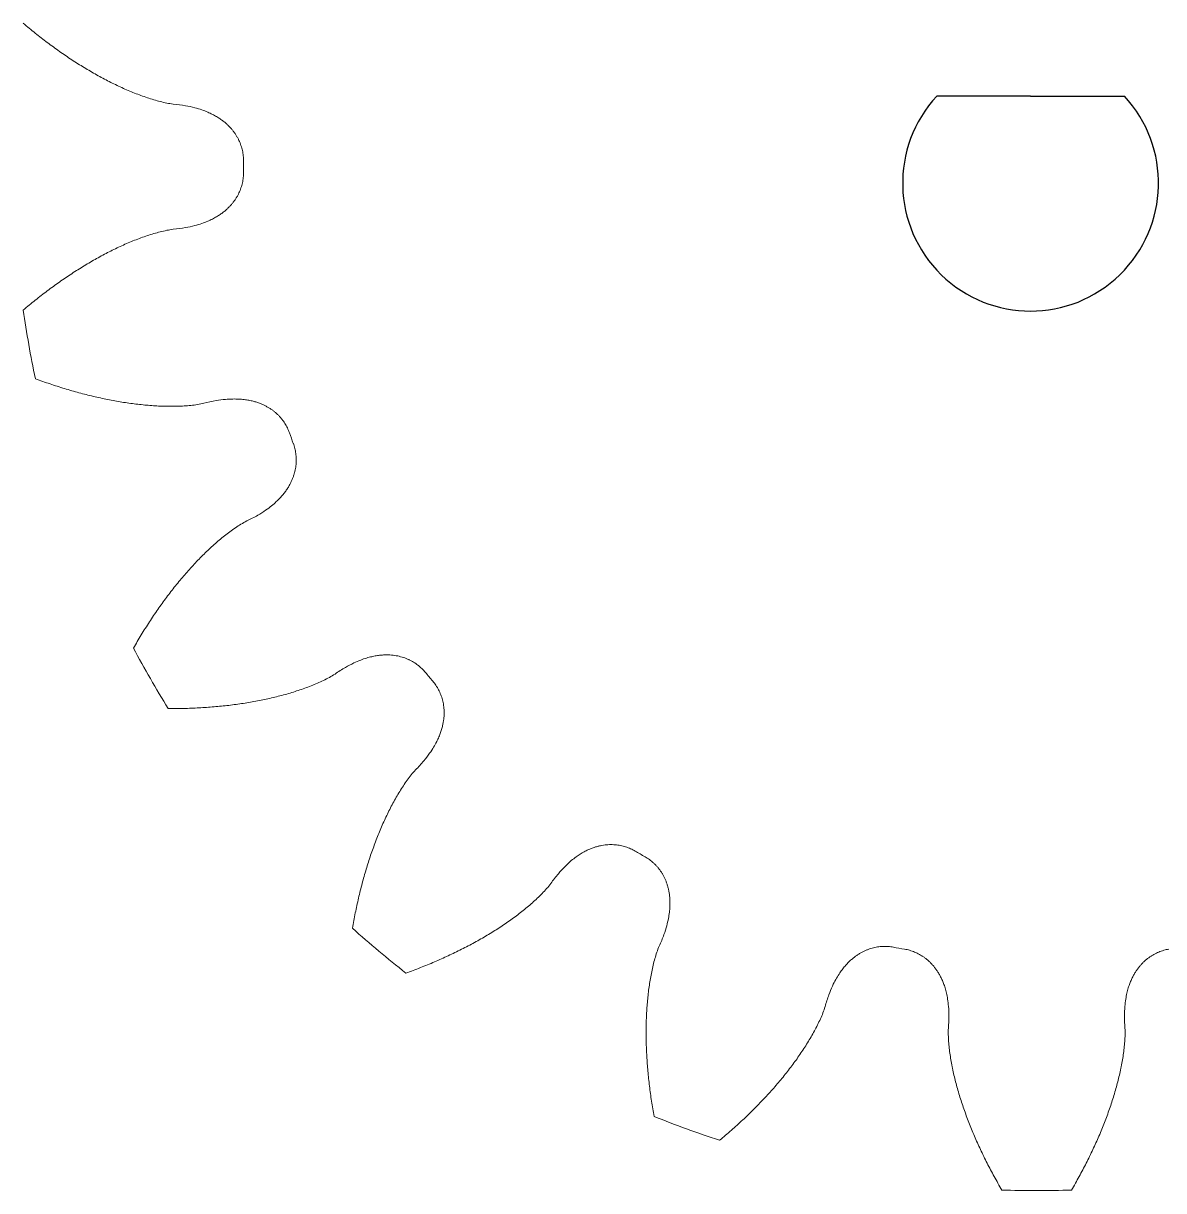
# Model space of a CAD drawing. Header units: millimetres. Extents: x -312.7 to -273.1, y 108.3 to 148.3.
# Drawn here: x -312.68 to -290.4, y 108.32 to 131.12 of the extents above; entities that cross this region are included whole.
import ezdxf

# ---------------------------------------------------------------- set-up
doc = ezdxf.new("R2010")
doc.units = ezdxf.units.MM
doc.linetypes.add('K5LT_BASIC', pattern=[0])
doc.layers.get('0').update_dxf_attribs({"true_color": 0xffffff})
doc.layers.add('Системный слой', color=7, linetype='Continuous', true_color=0xffffff)

msp = doc.modelspace()

# ---------------------------------------------------------------- linework, layer by layer
for q in [(-294.833, 129.7), (-291.167, 129.7)]:
    msp.add_line((-293, 129.7), q)
msp.add_arc((-293, 128), 2.5, 137.1564, 42.8436)
at = {"layer": 'Системный слой', "color": 0, "linetype": 'K5LT_BASIC', "lineweight": 9}
for radius, start, end in [(15.5, 179.5903, 180.4097), (20, 188.0472, 191.9528), (15.5, 199.5903, 200.4097), (20, 208.0472, 211.9528), (15.5, 219.5903, 220.4097), (15.5, 239.5903, 240.4097), (20, 228.0472, 231.9528), (15.5, 259.5903, 260.4097), (20, 248.0472, 251.9528), (20, 268.0472, 271.9528)]:
    msp.add_arc((-292.881, 128.321), radius, start, end, dxfattribs=at)
for points in [[(-309.754, 129.544), (-309.796, 129.549), (-309.839, 129.556), (-309.881, 129.564), (-309.923, 129.572), (-309.966, 129.582), (-310.008, 129.593), (-310.05, 129.604), (-310.092, 129.615), (-310.134, 129.628), (-310.176, 129.64), (-310.218, 129.654), (-310.259, 129.667), (-310.302, 129.681), (-310.343, 129.696), (-310.385, 129.711), (-310.427, 129.727), (-310.468, 129.743), (-310.51, 129.759), (-310.552, 129.776), (-310.593, 129.793), (-310.635, 129.81), (-310.676, 129.828), (-310.718, 129.846), (-310.759, 129.865), (-310.8, 129.884), (-310.842, 129.903), (-310.883, 129.923), (-310.924, 129.943), (-310.965, 129.963), (-311.006, 129.984), (-311.047, 130.005), (-311.088, 130.026), (-311.129, 130.048), (-311.17, 130.07), (-311.211, 130.092), (-311.252, 130.115), (-311.293, 130.138), (-311.333, 130.161), (-311.374, 130.185), (-311.415, 130.209), (-311.455, 130.233), (-311.496, 130.257), (-311.536, 130.282), (-311.577, 130.307), (-311.617, 130.332), (-311.657, 130.358), (-311.698, 130.384), (-311.738, 130.41), (-311.778, 130.437), (-311.818, 130.463), (-311.858, 130.49), (-311.898, 130.518), (-311.938, 130.545), (-311.977, 130.573), (-312.017, 130.601), (-312.057, 130.63), (-312.097, 130.659), (-312.136, 130.687), (-312.176, 130.717), (-312.215, 130.746), (-312.255, 130.776), (-312.294, 130.806), (-312.333, 130.836), (-312.373, 130.867), (-312.412, 130.898), (-312.451, 130.929), (-312.49, 130.96), (-312.529, 130.992), (-312.567, 131.024), (-312.606, 131.056), (-312.645, 131.088), (-312.684, 131.121)], [(-309.754, 129.544), (-309.673, 129.537), (-309.592, 129.526), (-309.513, 129.512), (-309.453, 129.501), (-309.393, 129.488), (-309.334, 129.472), (-309.287, 129.46), (-309.24, 129.446), (-309.194, 129.43), (-309.156, 129.417), (-309.118, 129.402), (-309.081, 129.386), (-309.049, 129.373), (-309.018, 129.358), (-308.987, 129.343), (-308.96, 129.329), (-308.933, 129.314), (-308.907, 129.298), (-308.883, 129.284), (-308.86, 129.27), (-308.837, 129.254), (-308.816, 129.24), (-308.796, 129.225), (-308.776, 129.209), (-308.757, 129.195), (-308.739, 129.18), (-308.721, 129.164), (-308.704, 129.15), (-308.688, 129.134), (-308.672, 129.119), (-308.657, 129.104), (-308.643, 129.088), (-308.629, 129.073), (-308.615, 129.057), (-308.602, 129.042), (-308.589, 129.026), (-308.577, 129.011), (-308.565, 128.995), (-308.554, 128.979), (-308.543, 128.963), (-308.533, 128.947), (-308.523, 128.931), (-308.513, 128.915), (-308.503, 128.899), (-308.494, 128.883), (-308.486, 128.867), (-308.477, 128.851), (-308.47, 128.834), (-308.462, 128.818), (-308.455, 128.802), (-308.448, 128.785), (-308.441, 128.769), (-308.435, 128.752), (-308.43, 128.735), (-308.424, 128.719), (-308.419, 128.702), (-308.414, 128.685), (-308.409, 128.669), (-308.405, 128.652), (-308.402, 128.635), (-308.398, 128.618), (-308.395, 128.601), (-308.392, 128.584), (-308.389, 128.568), (-308.387, 128.551), (-308.385, 128.534), (-308.383, 128.517), (-308.382, 128.5), (-308.381, 128.483), (-308.38, 128.466), (-308.38, 128.449), (-308.38, 128.432)], [(-309.754, 127.098), (-309.673, 127.105), (-309.592, 127.115), (-309.513, 127.13), (-309.453, 127.141), (-309.393, 127.154), (-309.334, 127.169), (-309.287, 127.182), (-309.24, 127.196), (-309.194, 127.212), (-309.156, 127.225), (-309.118, 127.239), (-309.081, 127.255), (-309.049, 127.269), (-309.018, 127.283), (-308.987, 127.299), (-308.96, 127.313), (-308.933, 127.328), (-308.907, 127.343), (-308.883, 127.357), (-308.86, 127.372), (-308.837, 127.388), (-308.816, 127.402), (-308.796, 127.417), (-308.776, 127.432), (-308.757, 127.447), (-308.739, 127.462), (-308.721, 127.477), (-308.704, 127.492), (-308.688, 127.507), (-308.672, 127.523), (-308.657, 127.538), (-308.643, 127.553), (-308.629, 127.569), (-308.615, 127.584), (-308.602, 127.6), (-308.589, 127.616), (-308.577, 127.631), (-308.565, 127.647), (-308.554, 127.663), (-308.543, 127.678), (-308.533, 127.694), (-308.523, 127.71), (-308.513, 127.726), (-308.503, 127.742), (-308.494, 127.759), (-308.486, 127.775), (-308.477, 127.791), (-308.47, 127.807), (-308.462, 127.824), (-308.455, 127.84), (-308.448, 127.857), (-308.441, 127.873), (-308.435, 127.89), (-308.43, 127.906), (-308.424, 127.923), (-308.419, 127.939), (-308.414, 127.956), (-308.409, 127.973), (-308.405, 127.99), (-308.402, 128.007), (-308.398, 128.023), (-308.395, 128.04), (-308.392, 128.057), (-308.389, 128.074), (-308.387, 128.091), (-308.385, 128.108), (-308.383, 128.125), (-308.382, 128.142), (-308.381, 128.159), (-308.38, 128.176), (-308.38, 128.193), (-308.38, 128.21)], [(-309.754, 127.098), (-309.796, 127.092), (-309.839, 127.086), (-309.881, 127.078), (-309.923, 127.069), (-309.966, 127.059), (-310.008, 127.049), (-310.05, 127.038), (-310.092, 127.026), (-310.134, 127.014), (-310.176, 127.001), (-310.218, 126.988), (-310.259, 126.974), (-310.302, 126.96), (-310.343, 126.946), (-310.385, 126.93), (-310.427, 126.915), (-310.468, 126.899), (-310.51, 126.883), (-310.552, 126.866), (-310.593, 126.849), (-310.635, 126.831), (-310.676, 126.814), (-310.718, 126.795), (-310.759, 126.777), (-310.8, 126.758), (-310.842, 126.738), (-310.883, 126.719), (-310.924, 126.699), (-310.965, 126.678), (-311.006, 126.657), (-311.047, 126.637), (-311.088, 126.615), (-311.129, 126.593), (-311.17, 126.572), (-311.211, 126.549), (-311.252, 126.526), (-311.293, 126.504), (-311.333, 126.48), (-311.374, 126.457), (-311.415, 126.433), (-311.455, 126.409), (-311.496, 126.384), (-311.536, 126.36), (-311.577, 126.335), (-311.617, 126.309), (-311.657, 126.284), (-311.698, 126.258), (-311.738, 126.231), (-311.778, 126.205), (-311.818, 126.178), (-311.858, 126.151), (-311.898, 126.124), (-311.938, 126.096), (-311.977, 126.068), (-312.017, 126.04), (-312.057, 126.012), (-312.097, 125.983), (-312.136, 125.954), (-312.176, 125.925), (-312.215, 125.895), (-312.255, 125.866), (-312.294, 125.836), (-312.333, 125.805), (-312.373, 125.775), (-312.412, 125.744), (-312.451, 125.713), (-312.49, 125.682), (-312.529, 125.65), (-312.567, 125.618), (-312.606, 125.586), (-312.645, 125.554), (-312.684, 125.521)], [(-309.154, 123.699), (-309.196, 123.69), (-309.238, 123.681), (-309.281, 123.675), (-309.324, 123.668), (-309.367, 123.663), (-309.41, 123.659), (-309.453, 123.654), (-309.497, 123.651), (-309.54, 123.648), (-309.584, 123.645), (-309.628, 123.643), (-309.672, 123.642), (-309.716, 123.641), (-309.761, 123.64), (-309.805, 123.641), (-309.849, 123.641), (-309.894, 123.641), (-309.939, 123.643), (-309.984, 123.644), (-310.028, 123.646), (-310.073, 123.648), (-310.118, 123.651), (-310.164, 123.654), (-310.209, 123.657), (-310.254, 123.661), (-310.3, 123.665), (-310.345, 123.669), (-310.391, 123.674), (-310.436, 123.679), (-310.482, 123.685), (-310.528, 123.69), (-310.574, 123.696), (-310.619, 123.703), (-310.666, 123.709), (-310.712, 123.716), (-310.758, 123.724), (-310.804, 123.731), (-310.85, 123.739), (-310.896, 123.747), (-310.943, 123.756), (-310.989, 123.765), (-311.035, 123.774), (-311.082, 123.783), (-311.128, 123.793), (-311.175, 123.803), (-311.222, 123.813), (-311.268, 123.824), (-311.315, 123.835), (-311.362, 123.846), (-311.409, 123.857), (-311.455, 123.869), (-311.502, 123.881), (-311.549, 123.893), (-311.596, 123.906), (-311.643, 123.919), (-311.69, 123.932), (-311.737, 123.945), (-311.785, 123.959), (-311.832, 123.973), (-311.879, 123.987), (-311.926, 124.001), (-311.973, 124.016), (-312.02, 124.031), (-312.068, 124.047), (-312.115, 124.062), (-312.162, 124.078), (-312.21, 124.094), (-312.257, 124.11), (-312.305, 124.127), (-312.352, 124.144), (-312.4, 124.161), (-312.447, 124.179)], [(-309.154, 123.699), (-309.076, 123.72), (-308.997, 123.738), (-308.917, 123.751), (-308.857, 123.762), (-308.796, 123.77), (-308.735, 123.775), (-308.687, 123.78), (-308.638, 123.783), (-308.59, 123.783), (-308.549, 123.784), (-308.509, 123.783), (-308.469, 123.781), (-308.434, 123.779), (-308.4, 123.776), (-308.365, 123.772), (-308.335, 123.768), (-308.305, 123.764), (-308.275, 123.758), (-308.248, 123.753), (-308.221, 123.747), (-308.194, 123.74), (-308.169, 123.734), (-308.145, 123.727), (-308.121, 123.719), (-308.099, 123.712), (-308.076, 123.704), (-308.054, 123.696), (-308.034, 123.687), (-308.013, 123.679), (-307.993, 123.669), (-307.974, 123.661), (-307.955, 123.651), (-307.936, 123.641), (-307.918, 123.631), (-307.901, 123.621), (-307.883, 123.611), (-307.867, 123.6), (-307.85, 123.59), (-307.834, 123.579), (-307.818, 123.568), (-307.803, 123.556), (-307.788, 123.545), (-307.773, 123.533), (-307.759, 123.521), (-307.745, 123.509), (-307.731, 123.497), (-307.718, 123.484), (-307.705, 123.471), (-307.692, 123.459), (-307.68, 123.446), (-307.668, 123.433), (-307.656, 123.42), (-307.645, 123.406), (-307.634, 123.392), (-307.623, 123.379), (-307.612, 123.365), (-307.602, 123.351), (-307.592, 123.337), (-307.582, 123.322), (-307.573, 123.308), (-307.564, 123.293), (-307.555, 123.278), (-307.547, 123.263), (-307.538, 123.248), (-307.53, 123.233), (-307.523, 123.218), (-307.515, 123.203), (-307.508, 123.187), (-307.502, 123.171), (-307.495, 123.156), (-307.489, 123.14), (-307.483, 123.124)], [(-308.318, 121.401), (-308.244, 121.435), (-308.172, 121.472), (-308.102, 121.513), (-308.05, 121.544), (-307.998, 121.577), (-307.948, 121.612), (-307.908, 121.639), (-307.869, 121.668), (-307.831, 121.699), (-307.8, 121.725), (-307.769, 121.751), (-307.74, 121.779), (-307.714, 121.802), (-307.69, 121.827), (-307.666, 121.852), (-307.645, 121.874), (-307.625, 121.897), (-307.606, 121.921), (-307.588, 121.942), (-307.572, 121.964), (-307.556, 121.986), (-307.541, 122.007), (-307.527, 122.028), (-307.513, 122.049), (-307.501, 122.069), (-307.489, 122.09), (-307.477, 122.111), (-307.467, 122.13), (-307.457, 122.15), (-307.447, 122.17), (-307.438, 122.189), (-307.43, 122.209), (-307.422, 122.228), (-307.414, 122.247), (-307.407, 122.266), (-307.401, 122.285), (-307.395, 122.304), (-307.389, 122.323), (-307.384, 122.342), (-307.379, 122.36), (-307.374, 122.379), (-307.37, 122.397), (-307.367, 122.416), (-307.363, 122.434), (-307.361, 122.452), (-307.358, 122.47), (-307.356, 122.488), (-307.354, 122.507), (-307.352, 122.524), (-307.351, 122.542), (-307.35, 122.56), (-307.35, 122.578), (-307.35, 122.596), (-307.35, 122.613), (-307.35, 122.631), (-307.351, 122.648), (-307.353, 122.665), (-307.354, 122.683), (-307.356, 122.7), (-307.358, 122.717), (-307.36, 122.734), (-307.363, 122.751), (-307.366, 122.768), (-307.369, 122.785), (-307.373, 122.801), (-307.377, 122.818), (-307.381, 122.835), (-307.386, 122.851), (-307.391, 122.867), (-307.396, 122.883), (-307.402, 122.9), (-307.407, 122.916)], [(-308.318, 121.401), (-308.356, 121.381), (-308.394, 121.36), (-308.43, 121.338), (-308.467, 121.316), (-308.504, 121.292), (-308.54, 121.268), (-308.576, 121.243), (-308.611, 121.218), (-308.646, 121.192), (-308.682, 121.166), (-308.716, 121.139), (-308.751, 121.112), (-308.786, 121.084), (-308.82, 121.056), (-308.854, 121.027), (-308.888, 120.999), (-308.922, 120.969), (-308.955, 120.94), (-308.988, 120.91), (-309.022, 120.88), (-309.054, 120.849), (-309.087, 120.818), (-309.12, 120.787), (-309.152, 120.755), (-309.185, 120.723), (-309.217, 120.691), (-309.249, 120.658), (-309.281, 120.625), (-309.313, 120.592), (-309.344, 120.558), (-309.376, 120.525), (-309.407, 120.491), (-309.438, 120.456), (-309.469, 120.422), (-309.5, 120.387), (-309.53, 120.351), (-309.561, 120.316), (-309.591, 120.28), (-309.621, 120.244), (-309.651, 120.208), (-309.681, 120.171), (-309.711, 120.134), (-309.74, 120.097), (-309.77, 120.06), (-309.799, 120.022), (-309.828, 119.984), (-309.857, 119.946), (-309.886, 119.908), (-309.915, 119.869), (-309.943, 119.831), (-309.971, 119.791), (-310, 119.752), (-310.028, 119.712), (-310.055, 119.673), (-310.083, 119.633), (-310.111, 119.592), (-310.138, 119.552), (-310.166, 119.511), (-310.193, 119.47), (-310.22, 119.429), (-310.247, 119.387), (-310.273, 119.346), (-310.3, 119.304), (-310.326, 119.262), (-310.353, 119.219), (-310.378, 119.177), (-310.405, 119.134), (-310.43, 119.091), (-310.456, 119.048), (-310.481, 119.004), (-310.507, 118.961), (-310.532, 118.917)], [(-306.592, 118.412), (-306.526, 118.459), (-306.457, 118.502), (-306.387, 118.542), (-306.334, 118.572), (-306.28, 118.601), (-306.224, 118.627), (-306.18, 118.648), (-306.136, 118.667), (-306.09, 118.684), (-306.053, 118.699), (-306.014, 118.712), (-305.976, 118.724), (-305.943, 118.734), (-305.909, 118.743), (-305.876, 118.75), (-305.846, 118.757), (-305.816, 118.763), (-305.786, 118.768), (-305.759, 118.773), (-305.731, 118.776), (-305.704, 118.779), (-305.679, 118.782), (-305.653, 118.783), (-305.628, 118.784), (-305.604, 118.785), (-305.581, 118.785), (-305.557, 118.785), (-305.535, 118.784), (-305.513, 118.783), (-305.491, 118.781), (-305.47, 118.779), (-305.448, 118.777), (-305.428, 118.774), (-305.407, 118.771), (-305.387, 118.768), (-305.368, 118.764), (-305.348, 118.76), (-305.329, 118.755), (-305.31, 118.75), (-305.292, 118.745), (-305.273, 118.74), (-305.255, 118.734), (-305.238, 118.728), (-305.22, 118.722), (-305.203, 118.715), (-305.186, 118.708), (-305.169, 118.701), (-305.153, 118.694), (-305.136, 118.686), (-305.12, 118.678), (-305.104, 118.67), (-305.089, 118.662), (-305.073, 118.653), (-305.058, 118.644), (-305.043, 118.635), (-305.029, 118.625), (-305.014, 118.615), (-305, 118.606), (-304.986, 118.595), (-304.972, 118.585), (-304.959, 118.574), (-304.945, 118.563), (-304.932, 118.552), (-304.919, 118.541), (-304.907, 118.53), (-304.894, 118.518), (-304.882, 118.506), (-304.87, 118.494), (-304.859, 118.481), (-304.847, 118.469), (-304.836, 118.456), (-304.825, 118.443)], [(-306.592, 118.412), (-306.628, 118.389), (-306.665, 118.367), (-306.703, 118.346), (-306.741, 118.325), (-306.779, 118.305), (-306.818, 118.286), (-306.858, 118.267), (-306.897, 118.249), (-306.937, 118.232), (-306.978, 118.214), (-307.018, 118.198), (-307.059, 118.181), (-307.1, 118.165), (-307.142, 118.149), (-307.183, 118.134), (-307.225, 118.119), (-307.268, 118.105), (-307.31, 118.091), (-307.353, 118.076), (-307.395, 118.063), (-307.438, 118.05), (-307.482, 118.037), (-307.525, 118.024), (-307.569, 118.012), (-307.613, 118), (-307.657, 117.988), (-307.701, 117.977), (-307.745, 117.965), (-307.79, 117.955), (-307.835, 117.944), (-307.88, 117.934), (-307.925, 117.924), (-307.97, 117.914), (-308.016, 117.904), (-308.061, 117.895), (-308.107, 117.887), (-308.153, 117.878), (-308.199, 117.869), (-308.245, 117.861), (-308.292, 117.853), (-308.339, 117.846), (-308.385, 117.839), (-308.432, 117.832), (-308.479, 117.825), (-308.526, 117.818), (-308.574, 117.812), (-308.621, 117.806), (-308.669, 117.8), (-308.717, 117.795), (-308.765, 117.789), (-308.813, 117.785), (-308.861, 117.78), (-308.909, 117.775), (-308.957, 117.771), (-309.006, 117.767), (-309.055, 117.763), (-309.104, 117.76), (-309.153, 117.756), (-309.202, 117.753), (-309.251, 117.751), (-309.3, 117.748), (-309.35, 117.746), (-309.399, 117.744), (-309.449, 117.742), (-309.499, 117.74), (-309.548, 117.739), (-309.599, 117.738), (-309.649, 117.737), (-309.699, 117.737), (-309.749, 117.736), (-309.8, 117.736), (-309.85, 117.736)], [(-305.02, 116.538), (-304.962, 116.595), (-304.908, 116.655), (-304.856, 116.718), (-304.817, 116.765), (-304.779, 116.813), (-304.744, 116.863), (-304.716, 116.903), (-304.689, 116.943), (-304.665, 116.985), (-304.644, 117.02), (-304.624, 117.055), (-304.606, 117.091), (-304.59, 117.122), (-304.576, 117.153), (-304.562, 117.185), (-304.55, 117.213), (-304.539, 117.242), (-304.529, 117.27), (-304.52, 117.297), (-304.512, 117.323), (-304.504, 117.349), (-304.497, 117.374), (-304.491, 117.398), (-304.486, 117.423), (-304.481, 117.446), (-304.477, 117.469), (-304.473, 117.493), (-304.47, 117.515), (-304.467, 117.537), (-304.465, 117.559), (-304.463, 117.58), (-304.462, 117.601), (-304.461, 117.622), (-304.46, 117.642), (-304.46, 117.663), (-304.461, 117.683), (-304.461, 117.703), (-304.463, 117.722), (-304.464, 117.742), (-304.466, 117.761), (-304.468, 117.78), (-304.471, 117.799), (-304.473, 117.817), (-304.476, 117.835), (-304.48, 117.854), (-304.484, 117.872), (-304.488, 117.889), (-304.492, 117.907), (-304.497, 117.924), (-304.502, 117.942), (-304.508, 117.959), (-304.513, 117.975), (-304.519, 117.992), (-304.525, 118.008), (-304.532, 118.025), (-304.538, 118.041), (-304.546, 118.057), (-304.553, 118.073), (-304.56, 118.088), (-304.568, 118.103), (-304.576, 118.119), (-304.585, 118.134), (-304.593, 118.148), (-304.602, 118.163), (-304.611, 118.178), (-304.621, 118.192), (-304.63, 118.206), (-304.64, 118.22), (-304.651, 118.233), (-304.661, 118.247), (-304.672, 118.26), (-304.683, 118.273)], [(-305.02, 116.538), (-305.049, 116.507), (-305.077, 116.474), (-305.104, 116.441), (-305.132, 116.407), (-305.157, 116.372), (-305.183, 116.337), (-305.208, 116.302), (-305.233, 116.266), (-305.257, 116.23), (-305.281, 116.193), (-305.305, 116.156), (-305.328, 116.118), (-305.351, 116.081), (-305.374, 116.042), (-305.396, 116.004), (-305.418, 115.965), (-305.44, 115.926), (-305.461, 115.887), (-305.482, 115.848), (-305.503, 115.808), (-305.523, 115.768), (-305.544, 115.727), (-305.564, 115.687), (-305.583, 115.646), (-305.603, 115.605), (-305.622, 115.563), (-305.641, 115.522), (-305.66, 115.48), (-305.678, 115.438), (-305.696, 115.396), (-305.714, 115.353), (-305.732, 115.31), (-305.749, 115.268), (-305.767, 115.224), (-305.784, 115.181), (-305.8, 115.137), (-305.817, 115.094), (-305.833, 115.05), (-305.849, 115.006), (-305.865, 114.961), (-305.881, 114.917), (-305.896, 114.872), (-305.911, 114.827), (-305.926, 114.782), (-305.94, 114.736), (-305.955, 114.691), (-305.969, 114.645), (-305.983, 114.599), (-305.997, 114.553), (-306.01, 114.507), (-306.023, 114.46), (-306.037, 114.414), (-306.049, 114.367), (-306.062, 114.32), (-306.074, 114.273), (-306.086, 114.226), (-306.098, 114.178), (-306.11, 114.13), (-306.122, 114.083), (-306.133, 114.035), (-306.144, 113.987), (-306.155, 113.938), (-306.165, 113.89), (-306.176, 113.841), (-306.186, 113.792), (-306.196, 113.744), (-306.206, 113.694), (-306.215, 113.645), (-306.224, 113.596), (-306.234, 113.546), (-306.242, 113.497), (-306.251, 113.447)], [(-302.376, 114.32), (-302.33, 114.387), (-302.28, 114.451), (-302.228, 114.512), (-302.188, 114.559), (-302.147, 114.605), (-302.104, 114.648), (-302.07, 114.682), (-302.034, 114.716), (-301.998, 114.747), (-301.967, 114.774), (-301.936, 114.799), (-301.904, 114.823), (-301.876, 114.844), (-301.848, 114.864), (-301.819, 114.883), (-301.793, 114.9), (-301.767, 114.916), (-301.74, 114.93), (-301.716, 114.944), (-301.692, 114.957), (-301.667, 114.969), (-301.644, 114.98), (-301.621, 114.99), (-301.598, 114.999), (-301.576, 115.008), (-301.554, 115.017), (-301.531, 115.024), (-301.51, 115.031), (-301.489, 115.038), (-301.467, 115.044), (-301.447, 115.049), (-301.426, 115.054), (-301.406, 115.058), (-301.386, 115.063), (-301.366, 115.066), (-301.346, 115.069), (-301.326, 115.072), (-301.307, 115.074), (-301.287, 115.076), (-301.268, 115.078), (-301.249, 115.079), (-301.23, 115.08), (-301.212, 115.08), (-301.193, 115.08), (-301.174, 115.08), (-301.156, 115.079), (-301.138, 115.078), (-301.12, 115.077), (-301.102, 115.075), (-301.084, 115.073), (-301.066, 115.071), (-301.049, 115.069), (-301.031, 115.066), (-301.014, 115.062), (-300.997, 115.059), (-300.98, 115.055), (-300.963, 115.051), (-300.946, 115.046), (-300.93, 115.042), (-300.913, 115.036), (-300.897, 115.031), (-300.88, 115.025), (-300.864, 115.019), (-300.848, 115.013), (-300.833, 115.007), (-300.817, 115), (-300.802, 114.993), (-300.786, 114.986), (-300.771, 114.978), (-300.756, 114.97), (-300.741, 114.962), (-300.726, 114.953)], [(-300.258, 113.097), (-300.223, 113.17), (-300.192, 113.245), (-300.165, 113.322), (-300.145, 113.379), (-300.126, 113.437), (-300.11, 113.496), (-300.097, 113.543), (-300.086, 113.591), (-300.077, 113.638), (-300.069, 113.678), (-300.063, 113.718), (-300.058, 113.758), (-300.054, 113.792), (-300.051, 113.827), (-300.049, 113.861), (-300.047, 113.892), (-300.047, 113.922), (-300.047, 113.953), (-300.047, 113.98), (-300.049, 114.008), (-300.051, 114.036), (-300.053, 114.061), (-300.055, 114.086), (-300.059, 114.111), (-300.062, 114.134), (-300.066, 114.158), (-300.07, 114.181), (-300.075, 114.203), (-300.08, 114.224), (-300.086, 114.246), (-300.091, 114.266), (-300.097, 114.287), (-300.104, 114.307), (-300.11, 114.326), (-300.117, 114.345), (-300.124, 114.364), (-300.131, 114.382), (-300.139, 114.4), (-300.147, 114.418), (-300.155, 114.435), (-300.164, 114.452), (-300.173, 114.469), (-300.182, 114.486), (-300.191, 114.502), (-300.201, 114.518), (-300.21, 114.533), (-300.22, 114.549), (-300.23, 114.563), (-300.241, 114.578), (-300.251, 114.593), (-300.262, 114.607), (-300.273, 114.621), (-300.284, 114.634), (-300.296, 114.648), (-300.308, 114.661), (-300.319, 114.674), (-300.332, 114.686), (-300.344, 114.698), (-300.356, 114.711), (-300.369, 114.722), (-300.382, 114.734), (-300.395, 114.745), (-300.408, 114.756), (-300.421, 114.767), (-300.435, 114.777), (-300.449, 114.787), (-300.462, 114.797), (-300.476, 114.807), (-300.491, 114.816), (-300.505, 114.825), (-300.52, 114.834), (-300.534, 114.842)], [(-302.376, 114.32), (-302.402, 114.286), (-302.429, 114.252), (-302.457, 114.22), (-302.486, 114.187), (-302.516, 114.156), (-302.546, 114.125), (-302.576, 114.093), (-302.607, 114.063), (-302.639, 114.033), (-302.671, 114.002), (-302.703, 113.973), (-302.736, 113.943), (-302.769, 113.914), (-302.803, 113.885), (-302.837, 113.857), (-302.871, 113.828), (-302.906, 113.8), (-302.941, 113.772), (-302.976, 113.745), (-303.012, 113.717), (-303.048, 113.69), (-303.084, 113.663), (-303.12, 113.636), (-303.157, 113.61), (-303.194, 113.583), (-303.232, 113.557), (-303.269, 113.532), (-303.307, 113.506), (-303.345, 113.48), (-303.384, 113.455), (-303.423, 113.43), (-303.462, 113.405), (-303.501, 113.381), (-303.54, 113.356), (-303.58, 113.332), (-303.62, 113.308), (-303.66, 113.284), (-303.701, 113.26), (-303.742, 113.237), (-303.783, 113.214), (-303.824, 113.191), (-303.865, 113.168), (-303.907, 113.145), (-303.949, 113.123), (-303.991, 113.101), (-304.033, 113.078), (-304.076, 113.056), (-304.118, 113.035), (-304.162, 113.013), (-304.205, 112.992), (-304.248, 112.971), (-304.292, 112.95), (-304.336, 112.929), (-304.38, 112.909), (-304.424, 112.888), (-304.468, 112.868), (-304.513, 112.848), (-304.558, 112.828), (-304.603, 112.808), (-304.648, 112.789), (-304.694, 112.77), (-304.74, 112.751), (-304.785, 112.732), (-304.831, 112.713), (-304.878, 112.695), (-304.924, 112.677), (-304.971, 112.658), (-305.018, 112.64), (-305.065, 112.623), (-305.112, 112.605), (-305.159, 112.588), (-305.207, 112.571)], [(-300.258, 113.097), (-300.275, 113.057), (-300.29, 113.017), (-300.304, 112.976), (-300.318, 112.936), (-300.33, 112.894), (-300.342, 112.852), (-300.354, 112.81), (-300.365, 112.768), (-300.375, 112.726), (-300.386, 112.683), (-300.395, 112.64), (-300.404, 112.597), (-300.413, 112.554), (-300.421, 112.51), (-300.429, 112.466), (-300.436, 112.422), (-300.443, 112.378), (-300.45, 112.334), (-300.456, 112.29), (-300.462, 112.245), (-300.468, 112.201), (-300.473, 112.156), (-300.478, 112.111), (-300.482, 112.066), (-300.487, 112.02), (-300.491, 111.975), (-300.494, 111.929), (-300.497, 111.884), (-300.5, 111.838), (-300.503, 111.792), (-300.505, 111.746), (-300.507, 111.7), (-300.509, 111.653), (-300.51, 111.607), (-300.512, 111.56), (-300.512, 111.514), (-300.513, 111.467), (-300.513, 111.42), (-300.513, 111.373), (-300.513, 111.326), (-300.512, 111.279), (-300.511, 111.231), (-300.51, 111.184), (-300.508, 111.136), (-300.507, 111.089), (-300.505, 111.041), (-300.502, 110.993), (-300.5, 110.945), (-300.497, 110.897), (-300.494, 110.849), (-300.49, 110.801), (-300.487, 110.753), (-300.483, 110.704), (-300.478, 110.656), (-300.474, 110.608), (-300.469, 110.559), (-300.464, 110.51), (-300.459, 110.461), (-300.453, 110.413), (-300.447, 110.364), (-300.441, 110.315), (-300.435, 110.266), (-300.428, 110.217), (-300.422, 110.167), (-300.415, 110.118), (-300.407, 110.069), (-300.4, 110.019), (-300.392, 109.97), (-300.383, 109.92), (-300.375, 109.87), (-300.366, 109.821), (-300.357, 109.771)], [(-297.015, 111.917), (-296.994, 111.995), (-296.97, 112.072), (-296.941, 112.148), (-296.92, 112.205), (-296.897, 112.262), (-296.871, 112.318), (-296.851, 112.362), (-296.829, 112.405), (-296.806, 112.448), (-296.786, 112.483), (-296.765, 112.518), (-296.743, 112.551), (-296.724, 112.58), (-296.704, 112.609), (-296.684, 112.636), (-296.665, 112.661), (-296.646, 112.685), (-296.626, 112.708), (-296.608, 112.729), (-296.59, 112.749), (-296.57, 112.769), (-296.553, 112.787), (-296.534, 112.804), (-296.516, 112.821), (-296.498, 112.837), (-296.48, 112.853), (-296.462, 112.867), (-296.444, 112.881), (-296.427, 112.895), (-296.408, 112.907), (-296.391, 112.92), (-296.373, 112.931), (-296.356, 112.942), (-296.338, 112.953), (-296.321, 112.963), (-296.303, 112.973), (-296.286, 112.982), (-296.268, 112.991), (-296.25, 113), (-296.233, 113.008), (-296.216, 113.015), (-296.198, 113.022), (-296.181, 113.029), (-296.163, 113.036), (-296.145, 113.042), (-296.128, 113.047), (-296.111, 113.053), (-296.093, 113.058), (-296.076, 113.062), (-296.058, 113.067), (-296.041, 113.07), (-296.024, 113.074), (-296.006, 113.077), (-295.989, 113.08), (-295.972, 113.083), (-295.954, 113.085), (-295.937, 113.087), (-295.92, 113.088), (-295.902, 113.089), (-295.885, 113.09), (-295.868, 113.091), (-295.851, 113.091), (-295.834, 113.091), (-295.817, 113.091), (-295.799, 113.09), (-295.782, 113.089), (-295.765, 113.088), (-295.748, 113.086), (-295.732, 113.084), (-295.715, 113.082), (-295.698, 113.079), (-295.681, 113.076)], [(-294.606, 111.492), (-294.599, 111.573), (-294.595, 111.654), (-294.596, 111.735), (-294.596, 111.796), (-294.598, 111.857), (-294.604, 111.918), (-294.608, 111.966), (-294.613, 112.015), (-294.621, 112.063), (-294.628, 112.102), (-294.635, 112.142), (-294.644, 112.181), (-294.652, 112.215), (-294.661, 112.248), (-294.671, 112.282), (-294.68, 112.311), (-294.69, 112.34), (-294.701, 112.368), (-294.71, 112.394), (-294.721, 112.42), (-294.732, 112.445), (-294.743, 112.468), (-294.754, 112.491), (-294.766, 112.513), (-294.777, 112.534), (-294.788, 112.554), (-294.801, 112.574), (-294.812, 112.593), (-294.824, 112.612), (-294.837, 112.63), (-294.849, 112.648), (-294.862, 112.665), (-294.875, 112.681), (-294.887, 112.697), (-294.9, 112.713), (-294.914, 112.728), (-294.927, 112.743), (-294.94, 112.757), (-294.954, 112.771), (-294.968, 112.785), (-294.981, 112.798), (-294.996, 112.81), (-295.009, 112.823), (-295.024, 112.835), (-295.038, 112.846), (-295.052, 112.858), (-295.067, 112.869), (-295.082, 112.879), (-295.097, 112.89), (-295.111, 112.9), (-295.127, 112.909), (-295.142, 112.919), (-295.157, 112.927), (-295.172, 112.936), (-295.188, 112.944), (-295.203, 112.952), (-295.219, 112.96), (-295.234, 112.967), (-295.25, 112.974), (-295.266, 112.981), (-295.282, 112.988), (-295.298, 112.994), (-295.314, 112.999), (-295.331, 113.005), (-295.347, 113.01), (-295.363, 113.015), (-295.38, 113.02), (-295.396, 113.024), (-295.413, 113.028), (-295.429, 113.031), (-295.446, 113.035), (-295.463, 113.037)], [(-291.155, 111.492), (-291.162, 111.573), (-291.166, 111.654), (-291.165, 111.735), (-291.165, 111.796), (-291.163, 111.857), (-291.157, 111.918), (-291.153, 111.966), (-291.148, 112.015), (-291.14, 112.063), (-291.133, 112.102), (-291.126, 112.142), (-291.117, 112.181), (-291.109, 112.215), (-291.1, 112.248), (-291.09, 112.282), (-291.081, 112.311), (-291.071, 112.34), (-291.06, 112.368), (-291.051, 112.394), (-291.04, 112.42), (-291.029, 112.445), (-291.018, 112.468), (-291.007, 112.491), (-290.995, 112.513), (-290.984, 112.534), (-290.973, 112.554), (-290.96, 112.574), (-290.949, 112.593), (-290.937, 112.612), (-290.924, 112.63), (-290.912, 112.648), (-290.899, 112.665), (-290.886, 112.681), (-290.874, 112.697), (-290.861, 112.713), (-290.847, 112.728), (-290.834, 112.743), (-290.821, 112.757), (-290.807, 112.771), (-290.793, 112.785), (-290.78, 112.798), (-290.765, 112.81), (-290.752, 112.823), (-290.737, 112.835), (-290.723, 112.846), (-290.709, 112.858), (-290.694, 112.869), (-290.679, 112.879), (-290.664, 112.89), (-290.65, 112.9), (-290.634, 112.909), (-290.619, 112.919), (-290.604, 112.927), (-290.589, 112.936), (-290.573, 112.944), (-290.558, 112.952), (-290.542, 112.96), (-290.527, 112.967), (-290.511, 112.974), (-290.495, 112.981), (-290.479, 112.988), (-290.463, 112.994), (-290.447, 112.999), (-290.43, 113.005), (-290.414, 113.01), (-290.398, 113.015), (-290.381, 113.02), (-290.365, 113.024), (-290.348, 113.028), (-290.332, 113.031), (-290.315, 113.035), (-290.298, 113.037)], [(-297.015, 111.917), (-297.028, 111.875), (-297.042, 111.835), (-297.057, 111.795), (-297.072, 111.754), (-297.09, 111.714), (-297.107, 111.675), (-297.125, 111.635), (-297.144, 111.596), (-297.164, 111.557), (-297.183, 111.517), (-297.204, 111.478), (-297.224, 111.44), (-297.245, 111.401), (-297.267, 111.362), (-297.289, 111.324), (-297.312, 111.285), (-297.335, 111.247), (-297.358, 111.209), (-297.382, 111.171), (-297.406, 111.133), (-297.43, 111.095), (-297.455, 111.057), (-297.48, 111.02), (-297.506, 110.982), (-297.532, 110.945), (-297.558, 110.907), (-297.584, 110.87), (-297.611, 110.833), (-297.639, 110.796), (-297.666, 110.759), (-297.694, 110.722), (-297.722, 110.686), (-297.751, 110.649), (-297.779, 110.613), (-297.808, 110.576), (-297.838, 110.54), (-297.867, 110.504), (-297.897, 110.468), (-297.928, 110.432), (-297.958, 110.396), (-297.989, 110.36), (-298.02, 110.325), (-298.051, 110.289), (-298.083, 110.254), (-298.115, 110.218), (-298.147, 110.183), (-298.18, 110.148), (-298.213, 110.113), (-298.246, 110.078), (-298.279, 110.043), (-298.313, 110.009), (-298.346, 109.974), (-298.381, 109.939), (-298.415, 109.905), (-298.449, 109.871), (-298.484, 109.837), (-298.52, 109.803), (-298.555, 109.768), (-298.591, 109.735), (-298.626, 109.701), (-298.663, 109.667), (-298.699, 109.634), (-298.736, 109.6), (-298.773, 109.567), (-298.81, 109.534), (-298.847, 109.501), (-298.885, 109.468), (-298.923, 109.435), (-298.961, 109.402), (-298.999, 109.37), (-299.038, 109.337), (-299.077, 109.305)], [(-294.606, 111.492), (-294.608, 111.449), (-294.609, 111.406), (-294.608, 111.363), (-294.607, 111.32), (-294.605, 111.276), (-294.602, 111.233), (-294.599, 111.19), (-294.594, 111.146), (-294.589, 111.103), (-294.584, 111.059), (-294.579, 111.016), (-294.572, 110.972), (-294.566, 110.928), (-294.559, 110.885), (-294.551, 110.841), (-294.543, 110.797), (-294.535, 110.753), (-294.526, 110.71), (-294.516, 110.666), (-294.507, 110.622), (-294.497, 110.578), (-294.486, 110.534), (-294.475, 110.49), (-294.464, 110.446), (-294.453, 110.402), (-294.441, 110.358), (-294.429, 110.314), (-294.416, 110.27), (-294.403, 110.226), (-294.39, 110.182), (-294.376, 110.138), (-294.363, 110.093), (-294.348, 110.049), (-294.334, 110.005), (-294.319, 109.961), (-294.304, 109.917), (-294.288, 109.873), (-294.272, 109.829), (-294.256, 109.785), (-294.24, 109.74), (-294.223, 109.696), (-294.206, 109.652), (-294.189, 109.608), (-294.171, 109.564), (-294.153, 109.52), (-294.135, 109.476), (-294.116, 109.431), (-294.097, 109.387), (-294.078, 109.343), (-294.059, 109.299), (-294.039, 109.255), (-294.019, 109.211), (-293.999, 109.167), (-293.978, 109.123), (-293.958, 109.079), (-293.937, 109.035), (-293.915, 108.991), (-293.894, 108.947), (-293.872, 108.903), (-293.849, 108.859), (-293.827, 108.815), (-293.804, 108.771), (-293.781, 108.727), (-293.758, 108.683), (-293.734, 108.639), (-293.711, 108.595), (-293.687, 108.551), (-293.662, 108.507), (-293.637, 108.464), (-293.613, 108.42), (-293.588, 108.376), (-293.562, 108.332)], [(-291.155, 111.492), (-291.153, 111.449), (-291.152, 111.406), (-291.153, 111.363), (-291.154, 111.32), (-291.156, 111.276), (-291.159, 111.233), (-291.162, 111.19), (-291.167, 111.146), (-291.172, 111.103), (-291.177, 111.059), (-291.182, 111.016), (-291.189, 110.972), (-291.195, 110.928), (-291.202, 110.885), (-291.21, 110.841), (-291.218, 110.797), (-291.227, 110.753), (-291.236, 110.71), (-291.245, 110.666), (-291.254, 110.622), (-291.264, 110.578), (-291.275, 110.534), (-291.286, 110.49), (-291.297, 110.446), (-291.308, 110.402), (-291.32, 110.358), (-291.332, 110.314), (-291.345, 110.27), (-291.358, 110.226), (-291.371, 110.182), (-291.385, 110.138), (-291.399, 110.093), (-291.413, 110.049), (-291.427, 110.005), (-291.442, 109.961), (-291.457, 109.917), (-291.473, 109.873), (-291.489, 109.829), (-291.505, 109.785), (-291.521, 109.74), (-291.538, 109.696), (-291.555, 109.652), (-291.572, 109.608), (-291.59, 109.564), (-291.608, 109.52), (-291.626, 109.476), (-291.645, 109.431), (-291.664, 109.387), (-291.683, 109.343), (-291.702, 109.299), (-291.722, 109.255), (-291.742, 109.211), (-291.762, 109.167), (-291.783, 109.123), (-291.803, 109.079), (-291.824, 109.035), (-291.846, 108.991), (-291.867, 108.947), (-291.889, 108.903), (-291.912, 108.859), (-291.934, 108.815), (-291.957, 108.771), (-291.98, 108.727), (-292.003, 108.683), (-292.027, 108.639), (-292.05, 108.595), (-292.075, 108.551), (-292.099, 108.507), (-292.124, 108.464), (-292.148, 108.42), (-292.174, 108.376), (-292.199, 108.332)]]:
    msp.add_open_spline(points, degree=3, knots=[0, 0, 0, 0, 1, 1, 1, 2, 2, 2, 3, 3, 3, 4, 4, 4, 5, 5, 5, 6, 6, 6, 7, 7, 7, 8, 8, 8, 9, 9, 9, 10, 10, 10, 11, 11, 11, 12, 12, 12, 13, 13, 13, 14, 14, 14, 15, 15, 15, 16, 16, 16, 17, 17, 17, 18, 18, 18, 19, 19, 19, 20, 20, 20, 21, 21, 21, 22, 22, 22, 23, 23, 23, 24, 24, 24, 24], dxfattribs=at)

doc.saveas('drawing.dxf')
